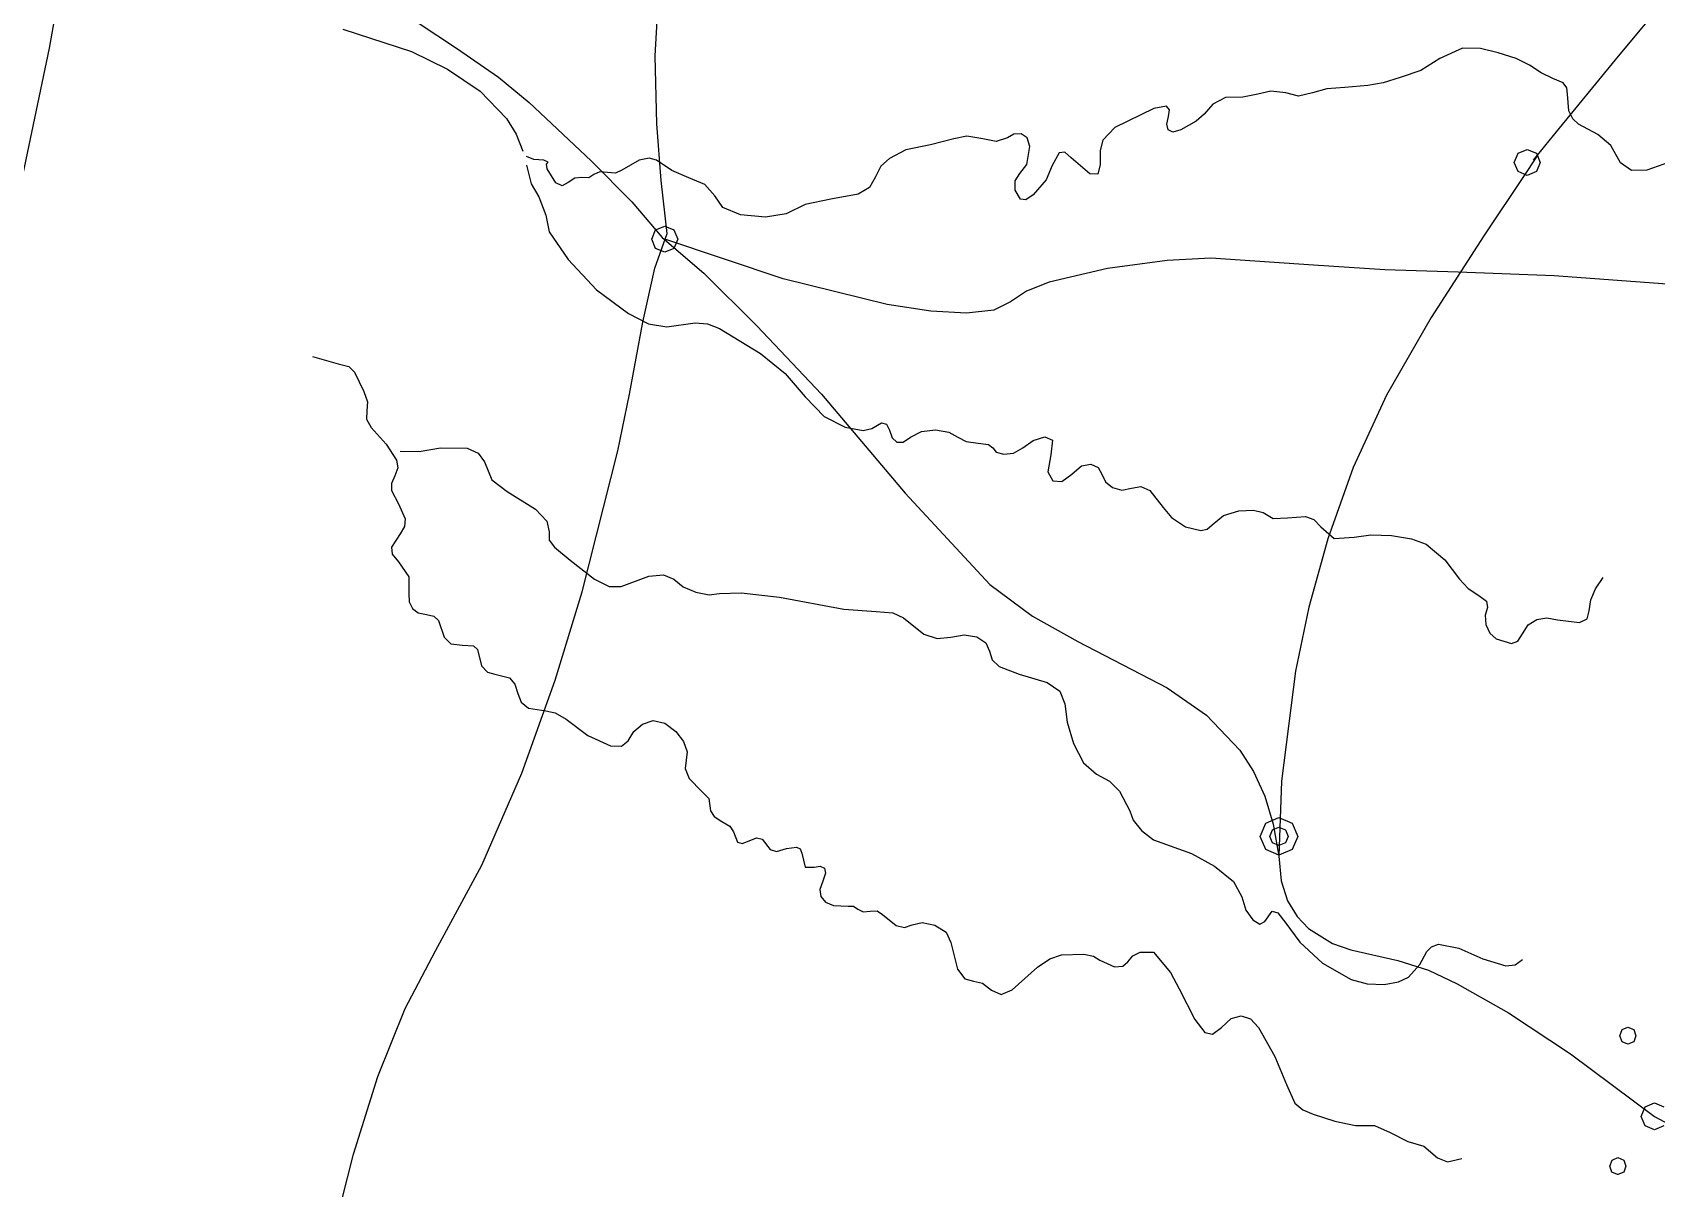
# Model space of a CAD drawing. Extents: x 59 to 518, y 17 to 555.
# Drawn here: x 219.2 to 293.7, y 233.9 to 287 of the extents above; entities that cross this region are included whole.
import ezdxf

# ---------------------------------------------------------------- set-up
doc = ezdxf.new("R2010")
doc.units = 0

msp = doc.modelspace()

# ---------------------------------------------------------------- linework, layer by layer
at = {"layer": '1'}
for p, q in [((222.26337, 299.370641), (219.926048, 286.302582)), ((247.746928, 285.952282), (248.044418, 290.869374)), ((233.641543, 289.604419), (238.631403, 286.296737)), ((295.179409, 289.761428), (291.974148, 285.929184)), ((233.413802, 287.170623), (236.567471, 286.145013)), ((219.926048, 286.302582), (218.247403, 278.262422)), ((236.567471, 286.145013), (238.218876, 285.340092)), ((238.631403, 286.296737), (240.561825, 284.97086)), ((247.83435, 282.826695), (247.746928, 285.952282)), ((283.795923, 285.818659), (282.923376, 285.267179)), ((284.822726, 286.293409), (283.795923, 285.818659)), ((285.662949, 286.286751), (284.822726, 286.293409)), ((286.464546, 286.08774), (285.662949, 286.286751)), ((287.29864, 285.824745), (286.464546, 286.08774)), ((287.901756, 285.52365), (287.29864, 285.824745)), ((291.974148, 285.929184), (288.999936, 282.29465)), ((238.218876, 285.340092), (239.721138, 284.319041)), ((240.561825, 284.97086), (241.9623, 283.807098)), ((281.974053, 284.946417), (281.179246, 284.702383)), ((282.923376, 285.267179), (281.974053, 284.946417)), ((288.440752, 285.157864), (287.901756, 285.52365)), ((288.979486, 284.907701), (288.440752, 285.157864)), ((289.447753, 284.702385), (288.979486, 284.907701)), ((239.721138, 284.319041), (240.925116, 283.065818)), ((275.430756, 284.189093), (274.744251, 284.054199)), ((276.033786, 284.330204), (275.430756, 284.189093)), ((276.713806, 284.240598), (276.033786, 284.330204)), ((277.290945, 284.086479), (276.713806, 284.240598)), ((277.945346, 284.240598), (277.290945, 284.086479)), ((278.593438, 284.42638), (277.945346, 284.240598)), ((279.433356, 284.497067), (278.593438, 284.42638)), ((280.479337, 284.580411), (279.433356, 284.497067)), ((281.179246, 284.702383), (280.479337, 284.580411)), ((289.621876, 284.474612), (289.447753, 284.702385)), ((289.64694, 284.189094), (289.621876, 284.474612)), ((289.710793, 283.419155), (289.64694, 284.189094)), ((241.9623, 283.807098), (244.809697, 281.122333)), ((270.656977, 283.521992), (268.860637, 282.649574)), ((271.241132, 283.630912), (270.656977, 283.521992)), ((271.371896, 283.471291), (271.241132, 283.630912)), ((271.324431, 283.162512), (271.371896, 283.471291)), ((273.358672, 283.727175), (272.96731, 283.26517)), ((273.942386, 284.034929), (273.358672, 283.727175)), ((274.744251, 284.054199), (273.942386, 284.034929)), ((289.89201, 283.048771), (289.710793, 283.419155)), ((240.925116, 283.065818), (241.368641, 282.34713)), ((248.02668, 280.226138), (247.83435, 282.826695)), ((271.246644, 282.80662), (271.324431, 283.162512)), ((271.318081, 282.546872), (271.246644, 282.80662)), ((272.601481, 282.94454), (271.88958, 282.546916)), ((272.96731, 283.26517), (272.601481, 282.94454)), ((290.159878, 282.803734), (289.89201, 283.048771)), ((291.038603, 282.33507), (290.159878, 282.803734)), ((241.368641, 282.34713), (241.681667, 281.564384)), ((261.469953, 282.136283), (260.405271, 281.860587)), ((262.060547, 282.251773), (261.469953, 282.136283)), ((262.804863, 282.136283), (262.060547, 282.251773)), ((263.407542, 282.008048), (262.804863, 282.136283)), ((263.933753, 282.187788), (263.407542, 282.008048)), ((264.224029, 282.354409), (263.933753, 282.187788)), ((264.562359, 282.367175), (264.224029, 282.354409)), ((264.842944, 282.18759), (264.562359, 282.367175)), ((264.959983, 281.777156), (264.842944, 282.18759)), ((268.315244, 282.07221), (268.189325, 281.595924)), ((268.860637, 282.649574), (268.315244, 282.07221)), ((271.533981, 282.441044), (271.318081, 282.546872)), ((271.88958, 282.546916), (271.533981, 282.441044)), ((288.999936, 282.29465), (288.203952, 281.310455)), ((291.648248, 281.828306), (291.038603, 282.33507)), ((242.18237, 281.182595), (241.841455, 281.323838)), ((242.635203, 281.161208), (242.18237, 281.182595)), ((247.483688, 281.247753), (247.023392, 281.161163)), ((247.818903, 281.161207), (247.483688, 281.247753)), ((258.512802, 281.238244), (258.115872, 280.887138)), ((259.263333, 281.622992), (258.512802, 281.238244)), ((260.405271, 281.860587), (259.263333, 281.622992)), ((264.825399, 280.949589), (264.959983, 281.777156)), ((266.307284, 281.488322), (265.986565, 280.904741)), ((266.563869, 281.518011), (266.307284, 281.488322)), ((266.858983, 281.263868), (266.563869, 281.518011)), ((267.718566, 280.532694), (266.858983, 281.263868)), ((268.189325, 281.595924), (268.193183, 280.955894)), ((287.204908, 281.051), (287.379753, 281.472657)), ((287.379753, 281.472657), (287.801454, 281.647193)), ((288.171259, 281.215179), (287.694532, 280.499248)), ((287.801454, 281.647193), (288.223307, 281.472399)), ((288.203952, 281.310455), (288.084524, 281.159438)), ((288.084524, 281.159438), (288.191105, 281.286404)), ((288.245094, 281.33998), (288.171259, 281.215179)), ((288.191105, 281.286404), (288.245094, 281.33998)), ((288.223307, 281.472399), (288.398, 281.051)), ((292.084411, 281.032879), (291.648248, 281.828306)), ((294.86222, 281.250983), (293.290778, 280.699416)), ((241.843, 280.921), (242.064412, 280.075262)), ((242.841534, 281.06071), (242.635203, 281.161208)), ((242.770388, 280.969666), (242.841534, 281.06071)), ((242.789367, 280.750928), (242.770388, 280.969666)), ((243.199912, 280.115797), (242.789367, 280.750928)), ((244.944833, 280.494459), (244.702552, 280.351623)), ((244.809697, 281.122333), (246.685847, 279.240317)), ((245.210199, 280.62734), (244.944833, 280.494459)), ((245.567044, 280.596808), (245.210199, 280.62734)), ((245.933546, 280.566342), (245.567044, 280.596808)), ((246.227883, 280.699422), (245.933546, 280.566342)), ((247.023392, 281.161163), (246.227883, 280.699422)), ((248.524411, 280.673889), (247.818903, 281.161207)), ((249.306913, 280.340295), (248.524411, 280.673889)), ((258.115872, 280.887138), (257.877623, 280.391802)), ((264.280182, 280.199234), (264.498198, 280.545616)), ((264.498198, 280.545616), (264.825399, 280.949589)), ((265.986565, 280.904741), (265.704343, 280.256955)), ((268.085768, 280.513429), (267.718566, 280.532694)), ((268.193183, 280.955894), (268.085768, 280.513429)), ((287.694532, 280.499248), (285.805759, 277.683665)), ((287.379753, 280.628858), (287.204908, 281.051)), ((287.801454, 280.454101), (287.379753, 280.628858)), ((288.22342, 280.628858), (287.801454, 280.454101)), ((288.398, 281.051), (288.22342, 280.628858)), ((292.586506, 280.688183), (292.084411, 281.032879)), ((293.290778, 280.699416), (292.586506, 280.688183)), ((242.064412, 280.075262), (242.406738, 279.47109)), ((243.48221, 279.97866), (243.199912, 280.115797)), ((243.764443, 280.134979), (243.48221, 279.97866)), ((244.064269, 280.33556), (243.764443, 280.134979)), ((244.393002, 280.353216), (244.064269, 280.33556)), ((244.702552, 280.351623), (244.393002, 280.353216)), ((248.306432, 277.789022), (248.02668, 280.226138)), ((250.031954, 280.045285), (249.306913, 280.340295)), ((250.487653, 279.51903), (250.031954, 280.045285)), ((257.60023, 279.906711), (257.082199, 279.590027)), ((257.877623, 280.391802), (257.60023, 279.906711)), ((264.292882, 279.775857), (264.280182, 280.199234)), ((264.530345, 279.365092), (264.292882, 279.775857)), ((265.704343, 280.256955), (265.114147, 279.570541)), ((242.406738, 279.47109), (242.739803, 278.626674)), ((246.685847, 279.240317), (248.07275, 277.602808)), ((250.866006, 278.986645), (250.487653, 279.51903)), ((251.667693, 278.646612), (250.866006, 278.986645)), ((254.644422, 279.127976), (253.772003, 278.697765)), ((255.824813, 279.365572), (254.644422, 279.127976)), ((257.082199, 279.590027), (255.824813, 279.365572)), ((264.776523, 279.328233), (264.530345, 279.365092)), ((265.114147, 279.570541), (264.776523, 279.328233)), ((242.739803, 278.626674), (242.890042, 277.86031)), ((252.816153, 278.537515), (251.667693, 278.646612)), ((253.772003, 278.697765), (252.816153, 278.537515)), ((242.890042, 277.86031), (243.765106, 276.601027)), ((247.595908, 277.529), (247.770665, 277.951142)), ((247.770665, 277.107343), (247.595908, 277.529)), ((247.741798, 276.204337), (248.306432, 277.789022)), ((247.770665, 277.951142), (248.192807, 278.125899)), ((248.07275, 277.602808), (249.984686, 275.968552)), ((248.192807, 278.125899), (248.614351, 277.951237)), ((253.631739, 275.705889), (248.19345, 277.531083)), ((248.614351, 277.951237), (248.789, 277.529)), ((248.789, 277.529), (248.614464, 277.107343)), ((285.805759, 277.683665), (283.395425, 273.940453)), ((248.192807, 276.932807), (247.770665, 277.107343)), ((248.614464, 277.107343), (248.192807, 276.932807)), ((243.765106, 276.601027), (245.064562, 275.20284)), ((247.181333, 273.718945), (247.741798, 276.204337)), ((249.984686, 275.968552), (252.417156, 273.556058)), ((268.524518, 276.183084), (265.852408, 275.561794)), ((271.271503, 276.542106), (268.524518, 276.183084)), ((273.26919, 276.657613), (271.271503, 276.542106)), ((277.985869, 276.339056), (273.26919, 276.657613)), ((281.265368, 276.120047), (277.985869, 276.339056)), ((284.63139, 276.020498), (281.265368, 276.120047)), ((289.041797, 275.839039), (284.63139, 276.020498)), ((245.064562, 275.20284), (246.524396, 274.115361)), ((258.414458, 274.522206), (253.631739, 275.705889)), ((265.852408, 275.561794), (264.801987, 275.146938)), ((294.648609, 275.439828), (289.041797, 275.839039)), ((260.408897, 274.216253), (258.414458, 274.522206)), ((264.07935, 274.659483), (263.301775, 274.266763)), ((264.801987, 275.146938), (264.07935, 274.659483)), ((246.524396, 274.115361), (247.454388, 273.639701)), ((246.580642, 270.418802), (247.181333, 273.718945)), ((262.058147, 274.125062), (260.408897, 274.216253)), ((263.301775, 274.266763), (262.058147, 274.125062)), ((283.395425, 273.940453), (281.334175, 270.370404)), ((247.454388, 273.639701), (248.286122, 273.51127)), ((248.286122, 273.51127), (249.58496, 273.682455)), ((249.58496, 273.682455), (250.155004, 273.635888)), ((250.155004, 273.635888), (250.702292, 273.430837)), ((250.702292, 273.430837), (252.584932, 272.283208)), ((252.417156, 273.556058), (255.39711, 270.419208)), ((252.584932, 272.283208), (253.726327, 271.369521)), ((232.017417, 272.142147), (233.195121, 271.809875)), ((233.195121, 271.809875), (233.682159, 271.677754)), ((233.682159, 271.677754), (233.950287, 271.417543)), ((233.950287, 271.417543), (234.383056, 270.53141)), ((253.726327, 271.369521), (254.648812, 270.289707)), ((234.383056, 270.53141), (234.550361, 270.058198)), ((234.550361, 270.058198), (234.513672, 269.645543)), ((246.044563, 267.812576), (246.580642, 270.418802)), ((254.648812, 270.289707), (255.511958, 269.383615)), ((255.39711, 270.419208), (259.233341, 265.862167)), ((281.334175, 270.370404), (279.814818, 267.045345)), ((234.513672, 269.645543), (234.493735, 269.270448)), ((234.493735, 269.270448), (234.715328, 268.880239)), ((255.511958, 269.383615), (256.480871, 268.900427)), ((234.715328, 268.880239), (235.399848, 268.115193)), ((256.480871, 268.900427), (257.298839, 268.749489)), ((257.298839, 268.749489), (257.709152, 268.840147)), ((257.709152, 268.840147), (258.142009, 269.101775)), ((258.142009, 269.101775), (258.377389, 269.043793)), ((258.377389, 269.043793), (258.514542, 268.759361)), ((258.514542, 268.759361), (258.631686, 268.403299)), ((259.480798, 268.437628), (259.979167, 268.698126)), ((259.979167, 268.698126), (260.628513, 268.769812)), ((260.628513, 268.769812), (261.247632, 268.675405)), ((261.247632, 268.675405), (261.655318, 268.437628)), ((235.399848, 268.115193), (235.873142, 267.390545)), ((236.044052, 267.793094), (236.909812, 267.783084)), ((236.909812, 267.783084), (237.896482, 267.954313)), ((237.896482, 267.954313), (239.114841, 267.934116)), ((239.114841, 267.934116), (239.629481, 267.705175)), ((244.408415, 261.33945), (246.044563, 267.812576)), ((258.631686, 268.403299), (258.846858, 268.205854)), ((258.846858, 268.205854), (259.137436, 268.204729)), ((259.137436, 268.204729), (259.480798, 268.437628)), ((261.655318, 268.437628), (262.042882, 268.237592)), ((262.042882, 268.237592), (262.58149, 268.165813)), ((262.58149, 268.165813), (263.059707, 268.109116)), ((263.059707, 268.109116), (263.266098, 267.954324)), ((263.266098, 267.954324), (263.412065, 267.75048)), ((263.412065, 267.75048), (263.769467, 267.652303)), ((264.217554, 267.705137), (264.635578, 267.954324)), ((264.635578, 267.954324), (265.108541, 268.289164)), ((265.108541, 268.289164), (265.641961, 268.457913)), ((265.641961, 268.457913), (265.994275, 268.294346)), ((265.994275, 268.294346), (265.923918, 267.632239)), ((235.932304, 267.028105), (235.802719, 266.665633)), ((235.873142, 267.390545), (235.932304, 267.028105)), ((239.629481, 267.705175), (239.910132, 267.310142)), ((239.910132, 267.310142), (240.252413, 266.474324)), ((263.769467, 267.652303), (264.217554, 267.705137)), ((265.923918, 267.632239), (265.791781, 266.848064)), ((266.890527, 266.746416), (267.330914, 267.120023)), ((267.330914, 267.120023), (267.756152, 267.199249)), ((267.756152, 267.199249), (268.090771, 267.052059)), ((268.090771, 267.052059), (268.259297, 266.746416)), ((279.814818, 267.045345), (278.641451, 263.779595)), ((235.646681, 266.317034), (235.641588, 265.991124)), ((235.802719, 266.665633), (235.646681, 266.317034)), ((240.252413, 266.474324), (240.957172, 265.940662)), ((265.791781, 266.848064), (266.014582, 266.434075)), ((266.014582, 266.434075), (266.433703, 266.397712)), ((266.433703, 266.397712), (266.890527, 266.746416)), ((268.259297, 266.746416), (268.428084, 266.396577)), ((268.428084, 266.396577), (268.76293, 266.12231)), ((235.641588, 265.991124), (235.963585, 265.376943)), ((240.957172, 265.940662), (242.25579, 265.135405)), ((259.233341, 265.862167), (263.13069, 261.680568)), ((268.76293, 266.12231), (269.18833, 265.999052)), ((269.18833, 265.999052), (269.628777, 266.102245)), ((269.628777, 266.102245), (270.059165, 266.178836)), ((270.059165, 266.178836), (270.474471, 265.991341)), ((270.474471, 265.991341), (271.078337, 265.216069)), ((235.963585, 265.376943), (236.27566, 264.692379)), ((242.25579, 265.135405), (242.780564, 264.581815)), ((271.078337, 265.216069), (271.464661, 264.750298)), ((273.333637, 264.410326), (273.857042, 264.838438)), ((273.857042, 264.838438), (274.561785, 265.054982)), ((274.561785, 265.054982), (275.236299, 265.090221)), ((275.236299, 265.090221), (275.669017, 264.974416)), ((275.669017, 264.974416), (276.142311, 264.702645)), ((276.796847, 264.732764), (277.622347, 264.803496)), ((277.622347, 264.803496), (277.997395, 264.653786)), ((236.246705, 264.334949), (236.044018, 264.007813)), ((236.27566, 264.692379), (236.246705, 264.334949)), ((242.780564, 264.581815), (242.890042, 264.088582)), ((242.890042, 264.088582), (242.882468, 263.705902)), ((271.464661, 264.750298), (272.115238, 264.329936)), ((272.115238, 264.329936), (272.811189, 264.151205)), ((272.811189, 264.151205), (273.107781, 264.21377)), ((273.107781, 264.21377), (273.333637, 264.410326)), ((276.142311, 264.702645), (276.796847, 264.732764)), ((277.997395, 264.653786), (278.327197, 264.330245)), ((278.327197, 264.330245), (278.941162, 263.786395)), ((236.044018, 264.007813), (235.641455, 263.393805)), ((235.641455, 263.393805), (235.681722, 263.067916)), ((242.882468, 263.705902), (243.131606, 263.383778)), ((243.131606, 263.383778), (243.856298, 262.799892)), ((278.641451, 263.779595), (277.769874, 260.64043)), ((278.941162, 263.786395), (279.857547, 263.846588)), ((279.857547, 263.846588), (280.622467, 263.955012)), ((280.622467, 263.955012), (281.568692, 263.927374)), ((281.568692, 263.927374), (282.484755, 263.778822)), ((282.484755, 263.778822), (283.159187, 263.524503)), ((283.159187, 263.524503), (284.014981, 262.809909)), ((235.681722, 263.067916), (235.963585, 262.719473)), ((235.963585, 262.719473), (236.44711, 262.024679)), ((243.856298, 262.799892), (244.963842, 261.92377)), ((284.014981, 262.809909), (284.689537, 261.914073)), ((236.44711, 262.024679), (236.447242, 261.269563)), ((244.963842, 261.92377), (245.645905, 261.587739)), ((246.192038, 261.591632), (247.460755, 262.055004)), ((247.460755, 262.055004), (248.140341, 262.112926)), ((248.140341, 262.112926), (248.608558, 261.91407)), ((248.608558, 261.91407), (249.037601, 261.575431)), ((284.689537, 261.914073), (285.094685, 261.497355)), ((290.941269, 261.470848), (291.293517, 261.994147)), ((236.447242, 261.269563), (236.459473, 260.880703)), ((243.16473, 257.283526), (244.408415, 261.33945)), ((245.645905, 261.587739), (246.192038, 261.591632)), ((249.037601, 261.575431), (249.625261, 261.319773)), ((249.625261, 261.319773), (250.228002, 261.200044)), ((250.228002, 261.200044), (250.702288, 261.269194)), ((250.702288, 261.269194), (251.697704, 261.292108)), ((251.697704, 261.292108), (253.470796, 261.08844)), ((253.470796, 261.08844), (256.420808, 260.544943)), ((263.13069, 261.680568), (265.088455, 260.228526)), ((285.094685, 261.497355), (285.575405, 261.178797)), ((285.575405, 261.178797), (285.935276, 260.905614)), ((290.716065, 260.975126), (290.941269, 261.470848)), ((236.459473, 260.880703), (236.6078, 260.574857)), ((236.6078, 260.574857), (236.877106, 260.374711)), ((236.877106, 260.374711), (237.252279, 260.302954)), ((237.252279, 260.302954), (237.593277, 260.229995)), ((256.420808, 260.544943), (257.910539, 260.434038)), ((257.910539, 260.434038), (258.662995, 260.375031)), ((258.662995, 260.375031), (259.158708, 260.142424)), ((277.769874, 260.64043), (277.155884, 257.695129)), ((285.977877, 260.625023), (285.870909, 260.262698)), ((285.935276, 260.905614), (285.977877, 260.625023)), ((290.54732, 260.095516), (290.649346, 260.464157)), ((290.649346, 260.464157), (290.716065, 260.975126)), ((237.593277, 260.229995), (237.805919, 260.021173)), ((237.805919, 260.021173), (238.057669, 259.256264)), ((259.158708, 260.142424), (260.095023, 259.397314)), ((265.088455, 260.228526), (267.16387, 259.058661)), ((285.870909, 260.262698), (285.90741, 259.839917)), ((285.90741, 259.839917), (286.079775, 259.447299)), ((287.589006, 259.417115), (287.851797, 259.823509)), ((287.851797, 259.823509), (288.243011, 260.071384)), ((288.243011, 260.071384), (288.709829, 260.153168)), ((288.709829, 260.153168), (289.199436, 260.061286)), ((289.199436, 260.061286), (290.19612, 259.930671)), ((290.19612, 259.930671), (290.54732, 260.095516)), ((238.057669, 259.256264), (238.375962, 258.952969)), ((238.375962, 258.952969), (238.91333, 258.883599)), ((238.91333, 258.883599), (239.405455, 258.859539)), ((239.405455, 258.859539), (239.588019, 258.692174)), ((260.095023, 259.397314), (260.710339, 259.190967)), ((260.710339, 259.190967), (261.333228, 259.256248)), ((261.333228, 259.256248), (261.949877, 259.370751)), ((261.949877, 259.370751), (262.521249, 259.266346)), ((262.521249, 259.266346), (262.941611, 258.995849)), ((262.941611, 258.995849), (263.105228, 258.612077)), ((267.16387, 259.058661), (271.260909, 256.939325)), ((286.079775, 259.447299), (286.380396, 259.175463)), ((286.380396, 259.175463), (287.075454, 258.964238)), ((287.075454, 258.964238), (287.36623, 259.073664)), ((287.36623, 259.073664), (287.589006, 259.417115)), ((239.588019, 258.692174), (239.779445, 257.947197)), ((263.105228, 258.612077), (263.228512, 258.221757)), ((263.228512, 258.221757), (263.548051, 257.907008)), ((239.779445, 257.947197), (240.052511, 257.650179)), ((240.052511, 257.650179), (240.393409, 257.564694)), ((240.393409, 257.564694), (241.067874, 257.393597)), ((241.067874, 257.393597), (241.310733, 257.100252)), ((263.548051, 257.907008), (264.473998, 257.564687)), ((264.473998, 257.564687), (265.762734, 257.182321)), ((277.155884, 257.695129), (276.523859, 252.655226)), ((241.310733, 257.100252), (241.440449, 256.678518)), ((241.440449, 256.678518), (241.60772, 256.26966)), ((241.630327, 253.017749), (243.16473, 257.283526)), ((265.762734, 257.182321), (266.331514, 256.772181)), ((266.331514, 256.772181), (266.568078, 256.195917)), ((271.260909, 256.939325), (273.079158, 255.676786)), ((241.60772, 256.26966), (241.933543, 256.004273)), ((241.933543, 256.004273), (242.728789, 255.873481)), ((242.728789, 255.873481), (243.155423, 255.787993)), ((266.568078, 256.195917), (266.670058, 255.36393)), ((243.155423, 255.787993), (243.665104, 255.490938)), ((243.665104, 255.490938), (244.662009, 254.745651)), ((246.778691, 254.924625), (247.178806, 255.269394)), ((247.178806, 255.269394), (247.66954, 255.432988)), ((247.66954, 255.432988), (248.205649, 255.309742)), ((248.205649, 255.309742), (248.69645, 254.932282)), ((266.670058, 255.36393), (266.96085, 254.373426)), ((273.079158, 255.676786), (274.608313, 254.070286)), ((244.662009, 254.745651), (245.708876, 254.262523)), ((246.202179, 254.247475), (246.514439, 254.504352)), ((246.514439, 254.504352), (246.778691, 254.924625)), ((248.69645, 254.932282), (249.051256, 254.464137)), ((249.051256, 254.464137), (249.224822, 253.995992)), ((266.96085, 254.373426), (267.417734, 253.488689)), ((245.708876, 254.262523), (246.202179, 254.247475)), ((249.171905, 253.618532), (249.138088, 253.233382)), ((249.224822, 253.995992), (249.171905, 253.618532)), ((274.608313, 254.070286), (275.232702, 253.089134)), ((239.799972, 248.794411), (241.630327, 253.017749)), ((249.138088, 253.233382), (249.323114, 252.772793)), ((267.417734, 253.488689), (268.017988, 252.974007)), ((268.017988, 252.974007), (268.619451, 252.641988)), ((275.232702, 253.089134), (275.746685, 251.963292)), ((249.323114, 252.772793), (249.896862, 252.168622)), ((249.896862, 252.168622), (250.219079, 251.846625)), ((268.619451, 252.641988), (269.08505, 252.188989)), ((269.08505, 252.188989), (269.548338, 251.282797)), ((276.523859, 252.655226), (276.391765, 249.198104)), ((250.219079, 251.846625), (250.299733, 251.282799)), ((275.746685, 251.963292), (276.137552, 250.673192)), ((250.299733, 251.282799), (250.463278, 251.018558)), ((250.463278, 251.018558), (250.823078, 250.799494)), ((250.823078, 250.799494), (251.182878, 250.580431)), ((269.548338, 251.282797), (269.713112, 250.8612)), ((269.713112, 250.8612), (270.081781, 250.386786)), ((275.541154, 250.113), (275.793169, 250.721232)), ((275.793169, 250.721232), (276.401577, 250.97307)), ((276.137552, 250.673192), (276.39259, 249.199268)), ((276.401577, 250.97307), (277.010072, 250.721134)), ((277.010072, 250.721134), (277.262, 250.113)), ((251.182878, 250.580431), (251.346423, 250.31619)), ((251.346423, 250.31619), (251.527662, 249.843072)), ((251.754211, 249.783932), (252.07138, 249.913671)), ((252.07138, 249.913671), (252.403635, 250.04341)), ((252.403635, 250.04341), (252.675466, 249.98427)), ((252.675466, 249.98427), (253.037989, 249.511152)), ((270.081781, 250.386786), (270.646835, 249.957683)), ((270.646835, 249.957683), (271.400768, 249.672017)), ((275.793169, 249.504592), (275.541154, 250.113)), ((275.978983, 250.113), (276.10294, 250.412419)), ((276.10294, 249.813316), (275.978983, 250.113)), ((276.10294, 250.412419), (276.402315, 250.536685)), ((276.402315, 250.536685), (276.702164, 250.412711)), ((276.826, 250.113), (276.701999, 249.813316)), ((276.702164, 250.412711), (276.826, 250.113)), ((277.262, 250.113), (277.009985, 249.504592)), ((251.527662, 249.843072), (251.754211, 249.783932)), ((253.037989, 249.511152), (253.320982, 249.417947)), ((253.320982, 249.417947), (253.792754, 249.551325)), ((253.792754, 249.551325), (254.249446, 249.624311)), ((254.249446, 249.624311), (254.408431, 249.548478)), ((254.408431, 249.548478), (254.487199, 249.349933)), ((254.487199, 249.349933), (254.648594, 248.695531)), ((271.400768, 249.672017), (272.380843, 249.329735)), ((272.380843, 249.329735), (273.444097, 248.74589)), ((276.401577, 249.252577), (275.793169, 249.504592)), ((276.402315, 249.689315), (276.10294, 249.813316)), ((276.391765, 249.198104), (276.502232, 248.069852)), ((277.009985, 249.504592), (276.401577, 249.252577)), ((276.701999, 249.813316), (276.402315, 249.689315)), ((237.668432, 244.865802), (239.799972, 248.794411)), ((254.648594, 248.695531), (255.051289, 248.705762)), ((255.051289, 248.705762), (255.329338, 248.7524)), ((255.329338, 248.7524), (255.524407, 248.655535)), ((255.583547, 248.422741), (255.453808, 248.061591)), ((255.524407, 248.655535), (255.583547, 248.422741)), ((273.444097, 248.74589), (274.311097, 248.041263)), ((255.453808, 248.061591), (255.314169, 247.670113)), ((255.314169, 247.670113), (255.363277, 247.346732)), ((274.311097, 248.041263), (274.702408, 247.336637)), ((276.502232, 248.069852), (276.800115, 247.156418)), ((255.363277, 247.346732), (255.578476, 247.098823)), ((255.578476, 247.098823), (255.937112, 246.933761)), ((255.937112, 246.933761), (256.621808, 246.913476)), ((256.621808, 246.913476), (256.866046, 246.910941)), ((256.866046, 246.910941), (257.064942, 246.772542)), ((274.702408, 247.336637), (274.877418, 246.729953)), ((276.800115, 247.156418), (277.235135, 246.434954)), ((257.064942, 246.772542), (257.308926, 246.655613)), ((257.308926, 246.655613), (257.628548, 246.682187)), ((257.628548, 246.682187), (257.948237, 246.693614)), ((257.948237, 246.693614), (258.192422, 246.531243)), ((258.192422, 246.531243), (258.816264, 246.017688)), ((259.561552, 246.047586), (260.008185, 246.15967)), ((260.008185, 246.15967), (260.598322, 246.037532)), ((274.877418, 246.729953), (275.195766, 246.289461)), ((275.195766, 246.289461), (275.529195, 246.090599)), ((275.529195, 246.090599), (275.749448, 246.208807)), ((275.749448, 246.208807), (276.082073, 246.681881)), ((276.082073, 246.681881), (276.350067, 246.605185)), ((276.350067, 246.605185), (276.716057, 246.128374)), ((276.716057, 246.128374), (277.36418, 245.257642)), ((277.235135, 246.434954), (277.757012, 245.882618)), ((258.816264, 246.017688), (259.211447, 245.930772)), ((259.211447, 245.930772), (259.561552, 246.047586)), ((260.598322, 246.037532), (261.112986, 245.719073)), ((261.112986, 245.719073), (261.333202, 245.242196)), ((277.757012, 245.882618), (278.860223, 245.193944)), ((236.268022, 242.216914), (237.668432, 244.865802)), ((261.333202, 245.242196), (261.645497, 244.024276)), ((265.885033, 244.494936), (266.407542, 244.678807)), ((266.407542, 244.678807), (267.444132, 244.708749)), ((267.444132, 244.708749), (267.890708, 244.621806)), ((269.688983, 244.623101), (270.034303, 244.802191)), ((270.034303, 244.802191), (270.633102, 244.796635)), ((270.633102, 244.796635), (271.415606, 243.86085)), ((277.36418, 245.257642), (278.397435, 244.296225)), ((278.860223, 245.193944), (279.707515, 244.907634)), ((279.707515, 244.907634), (281.852841, 244.419876)), ((282.867378, 244.235634), (283.185721, 244.827229)), ((283.185721, 244.827229), (283.401007, 245.042813)), ((283.401007, 245.042813), (283.722907, 245.162114)), ((283.722907, 245.162114), (284.663306, 244.978262)), ((284.663306, 244.978262), (285.766852, 244.493249)), ((261.645497, 244.024276), (261.979112, 243.577356)), ((264.151882, 243.067677), (265.309873, 244.114808)), ((265.309873, 244.114808), (265.885033, 244.494936)), ((267.890708, 244.621806), (268.178832, 244.436802)), ((268.178832, 244.436802), (268.853606, 244.124859)), ((268.853606, 244.124859), (269.232333, 244.153732)), ((269.232333, 244.153732), (269.467522, 244.356369)), ((269.467522, 244.356369), (269.688983, 244.623101)), ((278.397435, 244.296225), (279.717564, 243.546209)), ((281.852841, 244.419876), (283.272736, 243.975129)), ((282.35265, 243.644171), (282.867378, 244.235634)), ((283.272736, 243.975129), (284.582895, 243.347654)), ((285.766852, 244.493249), (286.812123, 244.168838)), ((286.812123, 244.168838), (287.243711, 244.211159)), ((287.243711, 244.211159), (287.577697, 244.466791)), ((261.979112, 243.577356), (262.380592, 243.470196)), ((262.380592, 243.470196), (262.793088, 243.373568)), ((262.793088, 243.373568), (263.20565, 243.057801)), ((271.415606, 243.86085), (271.813142, 243.121645)), ((279.717564, 243.546209), (280.4545, 243.34488)), ((280.4545, 243.34488), (281.226307, 243.309684)), ((281.226307, 243.309684), (281.891882, 243.428753)), ((281.891882, 243.428753), (282.35265, 243.644171)), ((284.582895, 243.347654), (286.945939, 242.01811)), ((263.20565, 243.057801), (263.648506, 242.847601)), ((263.648506, 242.847601), (264.151882, 243.067677)), ((271.813142, 243.121645), (272.532102, 241.708065)), ((235.018856, 239.093308), (236.268022, 242.216914)), ((272.532102, 241.708065), (272.993975, 241.112578)), ((273.763292, 241.34153), (274.208518, 241.74654)), ((274.208518, 241.74654), (274.668164, 241.871754)), ((274.668164, 241.871754), (275.098972, 241.731856)), ((275.098972, 241.731856), (275.457682, 241.34153)), ((286.945939, 242.01811), (289.791914, 240.132314)), ((272.993975, 241.112578), (273.354623, 241.038143)), ((273.354623, 241.038143), (273.763292, 241.34153)), ((275.457682, 241.34153), (276.214213, 240.013324)), ((292.054109, 240.963585), (292.159149, 241.246247)), ((292.15518, 240.689301), (292.054109, 240.963585)), ((292.159149, 241.246247), (292.4277, 241.355873)), ((292.4277, 241.355873), (292.692812, 241.246247)), ((292.794941, 240.963585), (292.691993, 240.689198)), ((292.692812, 241.246247), (292.794941, 240.963585)), ((292.415, 240.578), (292.15518, 240.689301)), ((292.421, 240.578), (292.415, 240.578)), ((292.691993, 240.689198), (292.421, 240.578)), ((276.214213, 240.013324), (276.740022, 238.72428)), ((289.791914, 240.132314), (293.641505, 237.256964)), ((233.896888, 235.523275), (235.018856, 239.093308)), ((276.740022, 238.72428), (277.125122, 237.867471)), ((277.125122, 237.867471), (277.490859, 237.554194)), ((277.490859, 237.554194), (277.971922, 237.36362)), ((277.971922, 237.36362), (278.966444, 237.043034)), ((293.036917, 237.257), (293.214099, 237.694135)), ((293.214099, 236.820042), (293.036917, 237.257)), ((293.214099, 237.694135), (293.642635, 237.875418)), ((293.641505, 237.256964), (297.482252, 235.196967)), ((293.642635, 237.875418), (294.070704, 237.693927)), ((278.966444, 237.043034), (279.922072, 236.840452)), ((279.922072, 236.840452), (280.79471, 236.840275)), ((280.79471, 236.840275), (281.513092, 236.525775)), ((281.513092, 236.525775), (282.321611, 236.113599)), ((293.642635, 236.638935), (293.214099, 236.820042)), ((294.070597, 236.820042), (293.642635, 236.638935)), ((282.321611, 236.113599), (283.052612, 235.897479)), ((283.052612, 235.897479), (283.675264, 235.35438)), ((232.878072, 231.535102), (233.896888, 235.523275)), ((283.675264, 235.35438), (284.142629, 235.168621)), ((284.142629, 235.168621), (284.797452, 235.321394)), ((291.593109, 234.973585), (291.698149, 235.256247)), ((291.69418, 234.699169), (291.593109, 234.973585)), ((291.698149, 235.256247), (291.9667, 235.365873)), ((291.9667, 235.365873), (292.231812, 235.256247)), ((292.333941, 234.973585), (292.230993, 234.699198)), ((292.231812, 235.256247), (292.333941, 234.973585)), ((291.954, 234.588), (291.69418, 234.699169)), ((291.96, 234.588), (291.954, 234.588)), ((292.230993, 234.699198), (291.96, 234.588))]:
    msp.add_line(p, q, dxfattribs=at)

doc.saveas('drawing.dxf')
